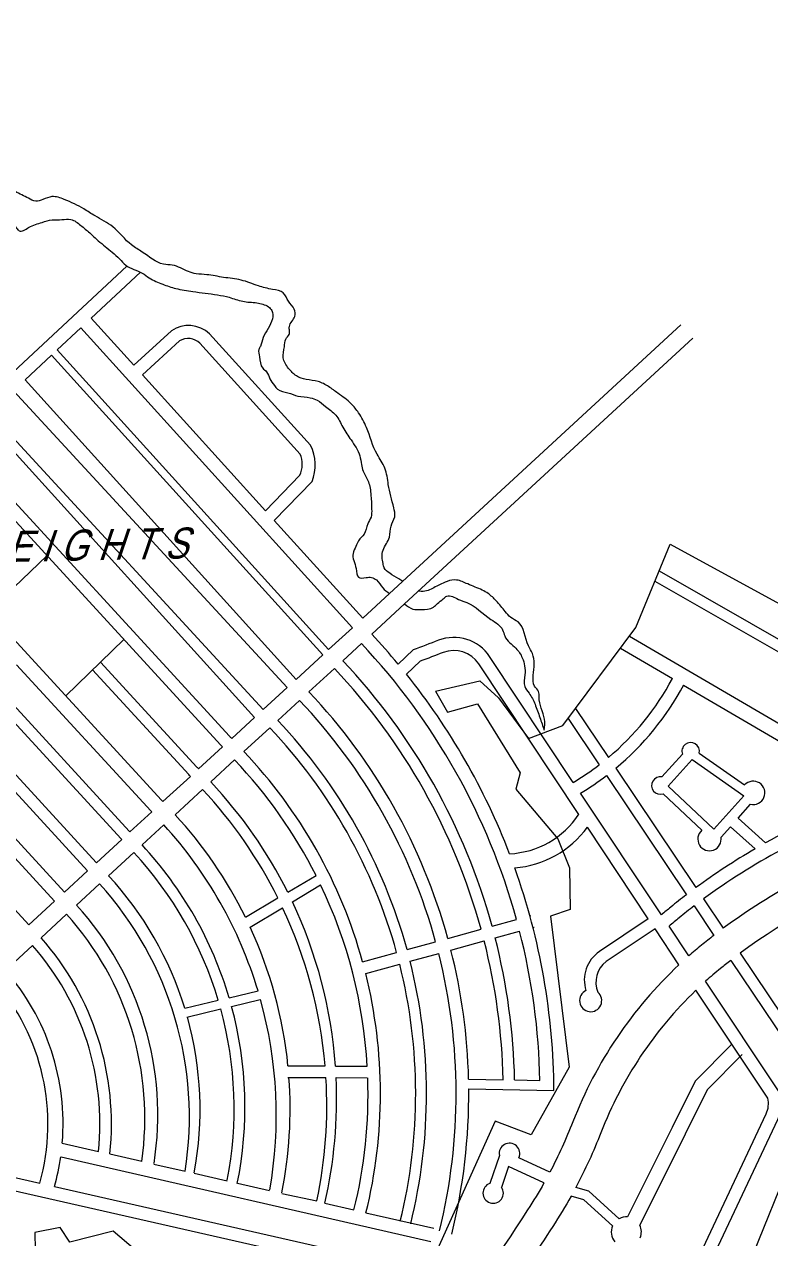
# Model space of a CAD drawing. Header units: metres. Extents: x -460 to 31334, y -1777 to 24987.
# Drawn here: x 76.336 to 76.785, y -751.973 to -751.243 of the extents above; entities that cross this region are included whole.
import ezdxf
from ezdxf.enums import TextEntityAlignment as Align

# ---------------------------------------------------------------- set-up
doc = ezdxf.new("R2010")
doc.units = ezdxf.units.M
doc.header["$MEASUREMENT"] = 0
doc.layers.add('VICINITY_MAP', color=7, linetype='Continuous', lineweight=13)
doc.styles.add('LOT_NO', font='ARIALN.TTF', dxfattribs={"width": 1.5})

msp = doc.modelspace()

# ---------------------------------------------------------------- linework, layer by layer
at = {"layer": 'VICINITY_MAP', "color": 250, "lineweight": 0}
for p, q in [((76.32982, -751.45232), (76.39807, -751.38879)), ((76.37659, -751.42016), (76.40632, -751.39249)), ((76.37659, -751.42016), (76.40221, -751.44844)), ((76.73131, -751.4242), (76.55613, -751.58562)), ((76.3562, -751.43915), (76.37044, -751.42589)), ((76.37044, -751.42589), (76.53376, -751.60614)), ((76.40221, -751.44844), (76.42484, -751.42762)), ((76.44779, -751.42945), (76.50851, -751.49646)), ((76.73856, -751.43207), (76.56514, -751.59187)), ((76.3562, -751.43915), (76.51941, -751.61929)), ((76.40746, -751.45423), (76.42968, -751.4338)), ((76.44199, -751.4352), (76.50229, -751.50175)), ((76.33679, -751.45721), (76.35278, -751.44232)), ((76.35278, -751.44232), (76.51598, -751.62244)), ((76.33679, -751.45721), (76.49987, -751.63721)), ((76.40746, -751.45423), (76.48136, -751.5358)), ((76.32984, -751.46368), (76.49447, -751.64212)), ((76.31197, -751.48032), (76.47489, -751.66013)), ((76.3156, -751.47694), (76.48005, -751.65539)), ((76.48136, -751.5358), (76.50219, -751.51452)), ((76.48663, -751.54161), (76.50949, -751.51825)), ((76.48663, -751.54161), (76.53995, -751.60046)), ((76.3148, -751.59648), (76.35, -751.56292)), ((76.53995, -751.60046), (76.55613, -751.58562)), ((76.54532, -751.61005), (76.56514, -751.59187)), ((76.51941, -751.61929), (76.53376, -751.60614)), ((76.36129, -751.64708), (76.39628, -751.61329)), ((76.52796, -751.62597), (76.53918, -751.61568)), ((76.49987, -751.63721), (76.51598, -751.62244)), ((76.50759, -751.64466), (76.52291, -751.6306)), ((76.48005, -751.65539), (76.49447, -751.64212)), ((76.48884, -751.66185), (76.50198, -751.6498)), ((76.66795, -751.65472), (76.68773, -751.68413)), ((76.46114, -751.67274), (76.47489, -751.66013)), ((76.66349, -751.6607), (76.68222, -751.68854)), ((76.46842, -751.68058), (76.48404, -751.66625)), ((76.44122, -751.69101), (76.45562, -751.67781)), ((76.44851, -751.69884), (76.4629, -751.68564)), ((76.71992, -751.69586), (76.73226, -751.68218)), ((76.72365, -751.7014), (76.73814, -751.68535)), ((76.73814, -751.68535), (76.76912, -751.70711)), ((76.74233, -751.68148), (76.76963, -751.70066)), ((76.69209, -751.69061), (76.74035, -751.76237)), ((76.41977, -751.71068), (76.43634, -751.69548)), ((76.68656, -751.695), (76.73471, -751.7666)), ((76.72365, -751.7014), (76.75108, -751.72718)), ((76.42706, -751.71851), (76.44363, -751.70332)), ((76.72064, -751.706), (76.74391, -751.72786)), ((76.75108, -751.72718), (76.76912, -751.70711)), ((76.76573, -751.72058), (76.77323, -751.71223)), ((76.39992, -751.72889), (76.41307, -751.71683)), ((76.76573, -751.72058), (76.78228, -751.73548)), ((76.40722, -751.73671), (76.42036, -751.72466)), ((76.75546, -751.73201), (76.7611, -751.72573)), ((76.7611, -751.72573), (76.77593, -751.73908)), ((76.37976, -751.74738), (76.39496, -751.73344)), ((76.38706, -751.7552), (76.40226, -751.74126)), ((76.36053, -751.76502), (76.37437, -751.75232)), ((76.36784, -751.77283), (76.38168, -751.76013)), ((76.49481, -751.76507), (76.51185, -751.75506)), ((76.49763, -751.77089), (76.51463, -751.76071)), ((76.33916, -751.78462), (76.35453, -751.77052)), ((76.46937, -751.78002), (76.4889, -751.76854)), ((76.47227, -751.78609), (76.49175, -751.77441)), ((76.73927, -751.77339), (76.75116, -751.79106)), ((76.74491, -751.76916), (76.75678, -751.78681)), ((76.34647, -751.79243), (76.36184, -751.77833)), ((76.61778, -751.78554), (76.63245, -751.78152)), ((76.64049, -751.77932), (76.64109, -751.77915)), ((76.59112, -751.79286), (76.61116, -751.78736)), ((76.61964, -751.79258), (76.63432, -751.78856)), ((76.64236, -751.78635), (76.64302, -751.78617)), ((76.56658, -751.79958), (76.58378, -751.79487)), ((76.59298, -751.79989), (76.61303, -751.7944)), ((76.32503, -751.81209), (76.34134, -751.79714)), ((76.53987, -751.80691), (76.56031, -751.8013)), ((76.56844, -751.80662), (76.58564, -751.80191)), ((76.76689, -751.80183), (76.81382, -751.87163)), ((76.5418, -751.81393), (76.56216, -751.80834)), ((76.76127, -751.8061), (76.81234, -751.88203)), ((76.45959, -751.82852), (76.47694, -751.8244)), ((76.78357, -751.88893), (76.74036, -751.82403)), ((76.43291, -751.83487), (76.45303, -751.83008)), ((76.46107, -751.83372), (76.47819, -751.82965)), ((76.43416, -751.84012), (76.45452, -751.83527)), ((76.49498, -751.86946), (76.51732, -751.86954)), ((76.52351, -751.86956), (76.54266, -751.86963)), ((76.49496, -751.87645), (76.51783, -751.87654)), ((76.52393, -751.87656), (76.54263, -751.87663)), ((76.60363, -751.87742), (76.62443, -751.87782)), ((76.60373, -751.88331), (76.65493, -751.88437)), ((76.6313, -751.87795), (76.64652, -751.87825)), ((76.73534, -751.99843), (76.78261, -751.89831)), ((76.35923, -751.91591), (76.38099, -751.92088)), ((76.35861, -751.92424), (76.58083, -751.97505)), ((76.38782, -751.92244), (76.40701, -751.92683)), ((76.62212, -751.92333), (76.61638, -751.94014)), ((76.6525, -751.93336), (76.63385, -751.92469)), ((76.30568, -751.93096), (76.34562, -751.94)), ((76.41436, -751.92851), (76.43309, -751.93279)), ((76.43856, -751.93404), (76.45834, -751.93857)), ((76.62767, -751.92997), (76.62337, -751.94253)), ((76.64895, -751.93986), (76.62767, -751.92997)), ((76.30412, -751.93858), (76.57536, -751.99997)), ((76.35455, -751.94202), (76.57708, -751.99238)), ((76.46454, -751.93998), (76.48395, -751.94442)), ((76.67586, -751.94487), (76.66808, -751.94258)), ((76.49125, -751.94609), (76.51233, -751.95061)), ((76.67295, -751.95008), (76.66523, -751.94781)), ((76.69417, -751.96135), (76.67586, -751.94487)), ((76.51714, -751.95201), (76.53468, -751.95602)), ((76.69022, -751.96563), (76.67295, -751.95008)), ((76.54189, -751.95778), (76.58267, -751.96699))]:
    msp.add_line(p, q, dxfattribs=at)
for points in [[(76.46114, -751.67274, 0.001476), (76.45977, -751.67132), (76.29705, -751.49421)], [(76.45562, -751.67781, 0.001426), (76.45432, -751.67646), (76.29156, -751.49931)], [(76.41977, -751.71068, 0.001009), (76.41899, -751.70988), (76.25597, -751.53245)], [(76.56121, -751.62795, 0.014867), (76.54532, -751.61005)], [(76.6666, -751.69909), (76.61628, -751.6235, 0.351765), (76.58543, -751.61372, -0.003416), (76.57021, -751.6195), (76.56121, -751.62795)], [(76.70036, -751.61119), (76.80643, -751.67304, -0.095508), (76.8456, -751.70728, -0.095508)], [(76.63245, -751.78152, 0.122426), (76.53918, -751.61568)], [(76.66997, -751.7183), (76.60975, -751.62785, 0.351765), (76.58826, -751.62104, -0.003085), (76.57443, -751.6263), (76.5662, -751.63403)], [(76.41307, -751.71683, 0.000908), (76.41238, -751.71613), (76.33176, -751.62838)], [(76.44122, -751.69101, 0.00128), (76.44013, -751.68987), (76.38223, -751.62686)], [(76.61778, -751.78554, 0.122555), (76.52796, -751.62597)], [(76.43634, -751.69548, 0.001225), (76.43532, -751.69442), (76.37747, -751.63146)], [(76.61116, -751.78736, 0.122617), (76.52291, -751.6306)], [(76.62822, -751.74198, 0.077753), (76.5662, -751.63403)], [(76.39992, -751.72889, 0.000682), (76.39944, -751.7284), (76.31878, -751.6406)], [(76.73292, -751.64068), (76.80186, -751.68087, -0.089603), (76.83658, -751.7105)], [(76.39496, -751.73344, 0.000585), (76.39456, -751.73303), (76.31389, -751.64521)], [(76.58378, -751.79487, 0.122898), (76.50198, -751.6498)], [(76.59112, -751.79286, 0.122818), (76.50759, -751.64466)], [(76.37437, -751.75232, 0.000102), (76.37431, -751.75226), (76.29355, -751.66436)], [(76.37976, -751.74738, 0.000243), (76.3796, -751.74723), (76.29887, -751.65935)], [(76.56658, -751.79958, 0.1231), (76.48884, -751.66185)], [(76.56031, -751.8013, 0.123179), (76.48404, -751.66625)], [(76.51185, -751.75506, 0.073323), (76.4629, -751.68564)], [(76.53987, -751.80691, 0.123461), (76.46842, -751.68058)], [(76.49481, -751.76507, 0.07304), (76.44851, -751.69884)], [(76.4889, -751.76854, 0.071622), (76.44363, -751.70332)], [(76.83658, -751.7105, 0.037987), (76.78228, -751.73548, 0.037987)], [(76.46937, -751.78002, 0.072062), (76.42706, -751.71851)], [(76.84177, -751.7173, 0.07157), (76.74491, -751.76916, 0.07157)], [(76.47694, -751.8244, 0.112137), (76.42036, -751.72466)], [(76.45959, -751.82852, 0.115756), (76.40722, -751.73671)], [(76.85279, -751.73593, 0.074949), (76.75678, -751.78681, 0.074949)], [(76.45303, -751.83008, 0.11449), (76.40226, -751.74126)], [(76.77593, -751.73908, 0.027007), (76.74035, -751.76237)], [(76.65493, -751.88437, 0.084976), (76.63139, -751.75053)], [(76.85996, -751.75258, 0.076445), (76.76689, -751.80183, 0.076445)], [(76.43309, -751.93279, 0.227211), (76.38168, -751.76013, 0.218534)], [(76.43291, -751.83487, 0.112199), (76.38706, -751.7552)], [(76.54266, -751.86963, 0.097486), (76.51463, -751.76071)], [(76.73471, -751.7666, 0.007675), (76.72521, -751.77408, 0.006346), (76.71962, -751.77873, 0.006346)], [(76.41442, -751.92811, 0.226998), (76.36784, -751.77283, 0.215887)], [(76.51732, -751.86954, 0.089102), (76.49175, -751.77441)], [(76.52351, -751.86956, 0.092495), (76.49763, -751.77089)], [(76.73927, -751.77339, 0.007359), (76.73036, -751.78042, 0.007233), (76.72418, -751.78558, 0.007233)], [(76.40699, -751.927, 0.223008), (76.36184, -751.77833, 0.214577)], [(76.71172, -751.78102), (76.68233, -751.80076, 0.335395), (76.67424, -751.82421, 136316.121016)], [(76.49498, -751.86946, 0.083554), (76.47227, -751.78609)], [(76.64652, -751.87825, 0.05757), (76.63432, -751.78856)], [(76.71581, -751.7871), (76.68641, -751.80684, 0.344387), (76.68137, -751.8252, 0.335395)], [(76.38782, -751.92244, 0.210646), (76.34647, -751.79243, 0.210646)], [(76.62443, -751.87782, 0.056722), (76.61303, -751.7944)], [(76.6313, -751.87795, 0.056996), (76.61964, -751.79258)], [(76.75116, -751.79106, 0.006473), (76.74376, -751.79691, 0.009807), (76.73606, -751.80342, 0.009807)], [(76.38099, -751.92088, 0.20911), (76.34134, -751.79714, 0.20911)], [(76.5861, -751.96871, 0.123093), (76.58564, -751.80191, 0.123093)], [(76.60363, -751.87742, 0.055827), (76.59298, -751.79989)], [(76.56247, -751.96287, 0.122708), (76.56216, -751.80834, 0.122708)], [(76.56878, -751.96443, 0.122817), (76.56844, -751.80662, 0.122817)], [(76.73018, -751.80875, 0.112227), (76.66633, -751.9031, -0.028709), (76.6525, -751.93336, -0.028709)], [(76.76127, -751.8061, 0.005632), (76.75516, -751.81095, 0.012363), (76.74618, -751.81862, 0.012363)], [(76.34562, -751.94, 0.253623), (76.31829, -751.81828, 0.253623)], [(76.35923, -751.91591, 0.203214), (76.32503, -751.81209, 0.203214)], [(76.54189, -751.95778, 0.122321), (76.54172, -751.81395, 0.122321)], [(76.74386, -751.99875), (76.7897, -751.90166, 0.189335), (76.79078, -751.88561), (76.74618, -751.81862)], [(76.74036, -751.82403, 0.109034), (76.68319, -751.90966, -0.029417), (76.66808, -751.94258, -0.029417)], [(76.48401, -751.94407, 0.112081), (76.47845, -751.82958, 0.112081)], [(76.43861, -751.93378, 0.114586), (76.43443, -751.84005, 0.114586)], [(76.45843, -751.93814, 0.115215), (76.45452, -751.83527, 0.115215)], [(76.46449, -751.94026, 0.116764), (76.46107, -751.83372, 0.116764)], [(76.49132, -751.94574, 0.066959), (76.49558, -751.87645, 0.066959)], [(76.51233, -751.95061, 0.066962), (76.51783, -751.87654, 0.066962)], [(76.51714, -751.95201, 0.068426), (76.52393, -751.87656, 0.068426)], [(76.53468, -751.95602, 0.068859), (76.54297, -751.87663, 0.068859)], [(76.59348, -751.97053, 0.062703), (76.60373, -751.88331, 0.062703)], [(76.35455, -751.94202, 0.032594), (76.3583, -751.92417, 0.032594)], [(76.64895, -751.93986, -0.016344), (76.63913, -751.95607, -0.009984), (76.58152, -752.04081, -0.046642), (76.55171, -752.07546, -0.289332), (76.50615, -752.08489), (76.49107, -752.07934)], [(76.66523, -751.94781, -0.017189), (76.65429, -751.96594, -0.009984), (76.59627, -752.05127, -0.046642), (76.56427, -752.08848, -0.044415), (76.55576, -752.09534, -0.044415)]]:
    msp.add_lwpolyline(points, format="xyb", dxfattribs=at)
for points in [[(76.58372, -751.64418), (76.61039, -751.63816), (76.62158, -751.64823), (76.63959, -751.67266), (76.6603, -751.66499), (76.70422, -751.606), (76.72482, -751.55595), (76.94032, -751.67335)], [(76.71572, -751.57807), (76.82519, -751.64072), (76.8569, -751.66795), (76.8798, -751.69724)], [(76.71824, -751.57194), (76.82899, -751.63533), (76.85669, -751.65912)], [(76.69491, -751.61851), (76.72621, -751.63676)], [(76.58372, -751.64418), (76.59098, -751.65698), (76.60904, -751.65192), (76.6346, -751.69334), (76.63198, -751.7031), (76.65731, -751.73295), (76.66437, -751.75042), (76.66475, -751.77555), (76.6529, -751.77958), (76.66414, -751.87032), (76.64132, -751.91096), (76.61953, -751.90276), (76.55205, -752.05265)], [(76.36053, -751.76502), (76.27988, -751.67723)], [(76.35453, -751.77052), (76.27395, -751.68281)], [(76.33916, -751.78462), (76.25877, -751.69711)], [(76.71962, -751.77873), (76.67092, -751.70557)], [(76.71172, -751.78102), (76.67517, -751.72611)], [(76.73018, -751.80875), (76.71578, -751.78712)], [(76.73606, -751.80342), (76.72418, -751.78558)], [(76.76196, -751.85648), (76.73994, -751.87867), (76.7261, -751.90658), (76.6993, -751.96029)], [(76.76817, -751.86264), (76.74714, -751.88383), (76.73393, -751.91047), (76.70659, -751.96526)], [(76.81271, -751.88883), (76.75868, -752.02184), (76.73478, -752.04745), (76.72032, -752.06474), (76.73982, -752.07766), (76.74525, -752.09013), (76.80314, -752.09932)], [(76.42079, -751.9951), (76.38982, -751.96874), (76.36365, -751.97549), (76.35794, -751.96661), (76.34278, -751.96968), (76.34298, -751.98005)]]:
    msp.add_lwpolyline(points, dxfattribs=at)
for centre, radius, start, end in [((76.43515, -751.44312), 0.01862, 47.26475, 123.6296), ((76.43495, -751.44232), 0.01001, 45.29959, 121.73765), ((76.48461, -751.50845), 0.02674, 338.5068, 26.63278), ((76.48673, -751.50802), 0.01678, 337.1839, 21.93776), ((76.5848, -751.56121), 0.16032, 309.94274, 331.88561), ((76.5848, -751.56121), 0.16809, 309.66347, 331.88561), ((76.7372, -751.68039), 0.00525, 348.00513, 199.92925), ((76.5848, -751.56121), 0.16032, 300.68059, 307.41799), ((76.5848, -751.56121), 0.16809, 300.81811, 307.25619), ((76.71897, -751.70102), 0.00525, 79.59488, 288.55065), ((76.77483, -751.70538), 0.00703, 256.82758, 137.76007), ((76.62598, -751.68938), 0.05264, 272.43804, 326.67911), ((76.62598, -751.68938), 0.06138, 275.05529, 323.25294), ((76.74853, -751.73316), 0.00703, 131.07885, 9.41857), ((76.67703, -751.83026), 0.00666, 114.78734, 49.45498), ((76.76981, -751.89226), 0.01416, 334.72644, 13.61859), ((76.62821, -751.92212), 0.0062, 335.51756, 191.25962), ((76.61839, -751.94593), 0.00613, 109.1594, 34.93356), ((76.69849, -751.9693), 0.00905, 84.86948, 118.52514), ((76.69849, -751.9693), 0.00905, 156.09867, 220.35715), ((76.69849, -751.9693), 0.00905, 337.46452, 26.47983)]:
    msp.add_arc(centre, radius, start, end, dxfattribs=at)
for points, knots in [([(76.56406, -751.57831), (76.5633, -751.57777), (76.56072, -751.57608), (76.5566, -751.57402), (76.55285, -751.57088), (76.55204, -751.56713), (76.55139, -751.56363), (76.55216, -751.55792), (76.55682, -751.55263), (76.55613, -751.54509), (76.55995, -751.53977), (76.55792, -751.53093), (76.55519, -751.52168), (76.55424, -751.51003), (76.54648, -751.49999), (76.54361, -751.48781), (76.53821, -751.47763), (76.5325, -751.47051), (76.52583, -751.46594), (76.51954, -751.46111), (76.51317, -751.45755), (76.50622, -751.45737), (76.49965, -751.45512), (76.49515, -751.45027), (76.49092, -751.44418), (76.49314, -751.43803), (76.4928, -751.43276), (76.49606, -751.43026), (76.49587, -751.42733), (76.49544, -751.42337), (76.49982, -751.42019), (76.49916, -751.41381), (76.49478, -751.41037), (76.49279, -751.40378), (76.48479, -751.40281), (76.47651, -751.40071), (76.46699, -751.39664), (76.45631, -751.39589), (76.44739, -751.39378), (76.44017, -751.39374), (76.43318, -751.39175), (76.42725, -751.38783), (76.41676, -751.3881), (76.40949, -751.38117), (76.39824, -751.37523), (76.39126, -751.36472), (76.38009, -751.35969), (76.37084, -751.35333), (76.36235, -751.34938), (76.35353, -751.34614), (76.34802, -751.34865), (76.34306, -751.35046), (76.33756, -751.34719), (76.33105, -751.34441), (76.32375, -751.33945), (76.31694, -751.33619), (76.31105, -751.33363), (76.30536, -751.33304), (76.30262, -751.33834), (76.2982, -751.33605), (76.29615, -751.33818), (76.29477, -751.34109), (76.29222, -751.33754), (76.28871, -751.33946), (76.28516, -751.3395), (76.28316, -751.34214), (76.2823, -751.34417), (76.27954, -751.34615), (76.2749, -751.34544), (76.26817, -751.34228), (76.26932, -751.3342), (76.26737, -751.32533), (76.26003, -751.31633), (76.24878, -751.31731), (76.24066, -751.31673), (76.23416, -751.31476), (76.22716, -751.31222), (76.22227, -751.30162), (76.21752, -751.29086), (76.21167, -751.27842), (76.20796, -751.26758), (76.203, -751.2572), (76.20424, -751.24635), (76.19688, -751.241), (76.19591, -751.23192), (76.18506, -751.22821), (76.17362, -751.22961), (76.16212, -751.22759), (76.15162, -751.22886), (76.14356, -751.22932), (76.13361, -751.22769), (76.13147, -751.21531), (76.12529, -751.20509), (76.1168, -751.19958), (76.11062, -751.18947), (76.10061, -751.18301), (76.08837, -751.17893), (76.08078, -751.17144), (76.07096, -751.16934), (76.06119, -751.1669), (76.05376, -751.16631), (76.04708, -751.16427), (76.04469, -751.16713), (76.04167, -751.16638), (76.03801, -751.16505), (76.03745, -751.15985), (76.0338, -751.15535), (76.0348, -751.14758), (76.02774, -751.14587), (76.02268, -751.1432), (76.01568, -751.14242), (76.0106, -751.13884), (76.00512, -751.13867), (76.002, -751.13835), (75.99791, -751.13811), (75.99408, -751.13736), (75.98941, -751.1365), (75.98617, -751.13265), (75.98663, -751.12678), (75.98656, -751.12044), (75.98658, -751.11247), (75.9873, -751.10537), (75.98635, -751.09883), (75.98588, -751.09417), (75.9852, -751.08947), (75.99112, -751.08607), (75.98774, -751.0759), (75.98609, -751.06724), (75.98485, -751.05916), (75.98396, -751.05217), (75.98278, -751.04283), (75.98317, -751.03252), (75.9787, -751.02175), (75.97551, -751.01279), (75.9757, -751.00246), (75.97441, -750.99474), (75.97169, -750.98696), (75.96829, -750.98139), (75.96492, -750.97429), (75.96191, -750.96636), (75.95369, -750.9652), (75.94745, -750.9646), (75.94084, -750.96413), (75.93709, -750.95842), (75.93293, -750.95436), (75.92738, -750.94908), (75.92353, -750.94175), (75.92127, -750.93414), (75.91884, -750.92954), (75.91751, -750.92751), (75.91703, -750.92676)], [10.628168, 10.628168, 10.628168, 10.628168, 10.827161, 11.289016, 11.622785, 11.80905, 12.087912, 12.385377, 13.004993, 13.484377, 13.908148, 14.300657, 15.316901, 16.030144, 16.715275, 17.946896, 18.661237, 19.159801, 19.878286, 20.36779, 20.863123, 21.393935, 21.833178, 22.294692, 22.804451, 23.282005, 23.614218, 23.858861, 24.055205, 24.201908, 24.690673, 25.000383, 25.421269, 25.83797, 26.322821, 26.947175, 27.726631, 28.487538, 29.216891, 29.676276, 30.01645, 30.755945, 31.133911, 32.180331, 32.731973, 33.850325, 34.736401, 35.302229, 36.235471, 36.773344, 37.181502, 37.498171, 37.834492, 38.461097, 39.040365, 39.703864, 40.055715, 40.446825, 40.760245, 41.070525, 41.220674, 41.37121, 41.598031, 41.796604, 42.136778, 42.309785, 42.464163, 42.604123, 42.996296, 43.398224, 44.039201, 44.454265, 45.389983, 46.145017, 46.735325, 47.127999, 47.601886, 48.253225, 49.47069, 50.178662, 51.169016, 51.921359, 52.610256, 53.293202, 53.633411, 54.436766, 55.28492, 56.186173, 56.87157, 57.524257, 57.946746, 58.850872, 59.778656, 60.517025, 60.937292, 62.282116, 62.930854, 63.677955, 64.472482, 65.02586, 65.806386, 66.165557, 66.305517, 66.518043, 66.758503, 67.089059, 67.497642, 67.996366, 68.440691, 68.813606, 69.25252, 69.903863, 70.067542, 70.411975, 70.575654, 70.940385, 71.250101, 71.562748, 71.905478, 72.459543, 72.932317, 73.601851, 73.978005, 74.321899, 74.649368, 74.845688, 75.623928, 76.403805, 76.897108, 77.339933, 77.912339, 78.908369, 79.491253, 80.384515, 80.906165, 81.680502, 82.041607, 82.660746, 83.054806, 83.754761, 84.265022, 84.67574, 85.1466, 85.561693, 86.047072, 86.404533, 87.185021, 87.773032, 88.10015, 88.289581, 88.289581, 88.289581, 88.289581]), ([(76.0358, -751.17889), (76.03802, -751.17846), (76.04214, -751.17852), (76.04831, -751.17683), (76.05456, -751.1761), (76.06455, -751.17768), (76.07551, -751.18147), (76.08562, -751.18997), (76.09515, -751.19421), (76.10314, -751.20038), (76.11043, -751.20797), (76.11613, -751.21605), (76.12351, -751.22185), (76.12459, -751.22881), (76.12769, -751.23348), (76.13194, -751.23855), (76.13928, -751.23773), (76.14872, -751.23922), (76.15959, -751.23745), (76.17059, -751.23918), (76.17991, -751.23501), (76.18702, -751.24166), (76.1942, -751.2464), (76.1934, -751.25409), (76.19683, -751.25873), (76.19369, -751.26381), (76.19588, -751.26775), (76.19422, -751.27174), (76.19645, -751.27493), (76.19816, -751.27886), (76.19953, -751.28349), (76.20113, -751.28866), (76.20601, -751.29291), (76.20672, -751.30129), (76.21364, -751.30744), (76.21606, -751.31604), (76.22024, -751.32248), (76.22604, -751.32521), (76.23115, -751.32669), (76.23583, -751.32688), (76.24106, -751.3265), (76.24651, -751.32741), (76.25076, -751.32862), (76.25518, -751.33044), (76.25649, -751.33544), (76.25749, -751.34053), (76.25694, -751.34605), (76.25939, -751.35046), (76.26106, -751.3552), (76.2647, -751.35596), (76.26742, -751.35832), (76.27218, -751.35777), (76.27613, -751.36046), (76.28071, -751.3629), (76.28477, -751.36482), (76.28837, -751.36525), (76.29129, -751.36703), (76.29192, -751.36374), (76.29097, -751.36166), (76.29111, -751.35874), (76.29316, -751.35621), (76.29283, -751.35276), (76.2955, -751.35055), (76.2984, -751.35011), (76.30246, -751.35142), (76.30261, -751.34759), (76.30578, -751.34715), (76.30826, -751.34725), (76.31094, -751.34787), (76.31503, -751.34923), (76.32207, -751.35151), (76.32655, -751.35972), (76.33041, -751.36455), (76.33405, -751.369), (76.34006, -751.36444), (76.34618, -751.36289), (76.35301, -751.36057), (76.35876, -751.36118), (76.36505, -751.36001), (76.37042, -751.36442), (76.37575, -751.3687), (76.38172, -751.37452), (76.38802, -751.37938), (76.39365, -751.38418), (76.39834, -751.3902), (76.40597, -751.39149), (76.41236, -751.39694), (76.4194, -751.39961), (76.42809, -751.40274), (76.43924, -751.40435), (76.45003, -751.40562), (76.46008, -751.4074), (76.46769, -751.41047), (76.47583, -751.41053), (76.48216, -751.41211), (76.48607, -751.41586), (76.48587, -751.42351), (76.48008, -751.42932), (76.47912, -751.43611), (76.47686, -751.43959), (76.47827, -751.4442), (76.47829, -751.44958), (76.48281, -751.45241), (76.48374, -751.45684), (76.48652, -751.45991), (76.48928, -751.46409), (76.4951, -751.46456), (76.50119, -751.46751), (76.50742, -751.46737), (76.51326, -751.46944), (76.51791, -751.47368), (76.5244, -751.47796), (76.52785, -751.48604), (76.53321, -751.49372), (76.5382, -751.5009), (76.53904, -751.50765), (76.54023, -751.51307), (76.54406, -751.51849), (76.54501, -751.5266), (76.54522, -751.53359), (76.54548, -751.53975), (76.54212, -751.5441), (76.54181, -751.54993), (76.5372, -751.5532), (76.53596, -751.55758), (76.53266, -751.56294), (76.53636, -751.56869), (76.53612, -751.57696), (76.54165, -751.57597), (76.54524, -751.57559), (76.54924, -751.57774), (76.55146, -751.58235), (76.5546, -751.58463), (76.55613, -751.58562)], [0.0493732, 0.0493732, 0.0493732, 0.0493732, 0.0502954, 0.0512439, 0.0521149, 0.0530236, 0.0556331, 0.057038, 0.0587415, 0.0601434, 0.0614159, 0.0633112, 0.064493, 0.0652936, 0.0662484, 0.0669559, 0.0679982, 0.0691692, 0.0712024, 0.0726699, 0.0740469, 0.0750545, 0.0766586, 0.0773616, 0.0782258, 0.0788486, 0.0796512, 0.0799258, 0.0806325, 0.0811398, 0.0818353, 0.0827329, 0.083447, 0.0845315, 0.0861489, 0.0872258, 0.0883991, 0.0893543, 0.0899444, 0.0907156, 0.0913817, 0.092226, 0.0931011, 0.0933249, 0.0942683, 0.0950408, 0.0956743, 0.0965909, 0.0972477, 0.0976493, 0.098113, 0.0987543, 0.0995741, 0.1001125, 0.1010535, 0.1014326, 0.1018138, 0.1021299, 0.1025035, 0.1028711, 0.1033183, 0.1038674, 0.1042212, 0.1046938, 0.1051923, 0.1056107, 0.1058528, 0.1064545, 0.1067303, 0.1070448, 0.1083435, 0.109796, 0.1108699, 0.111199, 0.1120741, 0.1133494, 0.1142406, 0.1151069, 0.1158731, 0.1168905, 0.1179074, 0.1189212, 0.1205043, 0.1213758, 0.1221544, 0.1237462, 0.1244871, 0.1257838, 0.1269863, 0.1285157, 0.1306748, 0.1317345, 0.1329576, 0.1342029, 0.135267, 0.1357159, 0.1364489, 0.1382672, 0.1390779, 0.1393763, 0.1400108, 0.1410452, 0.1415157, 0.1421725, 0.1428938, 0.1433202, 0.1442807, 0.1451974, 0.146277, 0.1469212, 0.1478477, 0.149005, 0.1502285, 0.1515589, 0.153139, 0.1539168, 0.1544983, 0.1555448, 0.156729, 0.1579616, 0.1586646, 0.1593054, 0.1602648, 0.1610205, 0.1615719, 0.1622279, 0.1635801, 0.1643731, 0.1650399, 0.1655058, 0.1659998, 0.1668796, 0.1676637, 0.1676637, 0.1676637, 0.1676637]), ([(76.64917, -751.66781), (76.64937, -751.66557), (76.6498, -751.661), (76.6471, -751.65455), (76.64578, -751.64907), (76.64622, -751.64406), (76.64205, -751.64092), (76.64262, -751.63238), (76.64394, -751.62376), (76.63735, -751.61432), (76.63735, -751.60357), (76.62867, -751.6004), (76.625, -751.59537), (76.6207, -751.59043), (76.61621, -751.58587), (76.61026, -751.58262), (76.6038, -751.58041), (76.59695, -751.57681), (76.59075, -751.5779), (76.58652, -751.5803), (76.58268, -751.58202), (76.57929, -751.58409), (76.57603, -751.58441), (76.57406, -751.58424), (76.57351, -751.58416)], [0, 0, 0, 0, 0.472775, 0.96281, 1.458644, 1.687203, 1.968042, 2.443686, 3.372329, 3.736589, 4.861404, 5.227822, 5.574295, 6.165229, 6.637418, 6.922888, 7.601621, 8.107373, 8.518091, 8.875407, 9.145662, 9.415916, 9.711565, 9.829175, 9.829175, 9.829175, 9.829175]), ([(76.56514, -751.59187), (76.5667, -751.59315), (76.56965, -751.59541), (76.57593, -751.59525), (76.58156, -751.59501), (76.58518, -751.59126), (76.58791, -751.58927), (76.59166, -751.58568), (76.59705, -751.58928), (76.60649, -751.59189), (76.61415, -751.6), (76.62409, -751.60531), (76.6254, -751.61343), (76.63185, -751.61734), (76.63693, -751.62504), (76.63819, -751.63323), (76.63619, -751.6411), (76.64089, -751.6461), (76.64381, -751.65232), (76.64645, -751.65998), (76.64827, -751.66523), (76.64917, -751.66781)], [0.16924762, 0.16924762, 0.16924762, 0.16924762, 0.17009993, 0.17083656, 0.1719217, 0.17239631, 0.17303704, 0.17344387, 0.17448699, 0.17527946, 0.17785314, 0.17922117, 0.17977981, 0.18124378, 0.18223221, 0.18374504, 0.18477897, 0.18545288, 0.18655752, 0.18779027, 0.18898067, 0.18898067, 0.18898067, 0.18898067])]:
    msp.add_open_spline(points, degree=3, knots=knots, dxfattribs=at)

# ---------------------------------------------------------------- texts
at = {"layer": 'VICINITY_MAP', "color": 250, "lineweight": 0, "style": 'LOT_NO', "oblique": 20}
msp.add_text('M A R A P A R A    H E I G H T S', height=0.0185698, rotation=1.14207, dxfattribs=at).set_placement((76.27763, -751.5732), align=Align.BOTTOM_CENTER)

doc.saveas('drawing.dxf')
